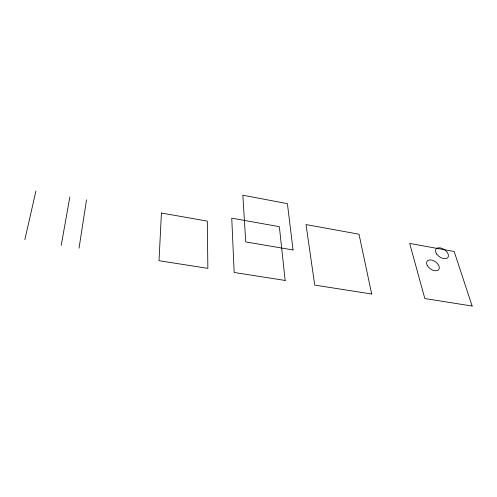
<?xml version="1.0" encoding="UTF-8"?>
<svg xmlns="http://www.w3.org/2000/svg" width="497" height="497" viewBox="0 0 497 497"><rect width="100%" height="100%" fill="white"/><g stroke="black" fill="none" stroke-linecap="round" stroke-linejoin="round"><path stroke-width="0.75" d="M79.035 248.177L86.509 199.856M61.224 245.388L69.866 196.93M24.85 239.691L35.927 190.96M161.419 213.033L159.021 260.708L207.864 268.355L207.305 221.109L161.419 213.033M285.154 280.457L234.18 272.48L231.745 218.164L279.357 226.682L285.154 280.457M371.675 294.013L314.713 285.092L306.022 224.569L359.014 234.205L371.675 294.013M472.15 306.04L424.842 298.548L409.671 243.418L454.171 251.507L472.15 306.04M293.062 249.966L245.729 241.915L242.847 195.215L287.403 203.646L293.062 249.966M436.733 254.116A7.3 4.349 34.6 0 0 447.927 257.483A7.3 4.349 34.6 0 0 441.299 248.121A7.3 4.349 34.6 0 0 436.733 254.116M427.252 265.435A7.169 4.374 34.9 0 0 438.298 270.008A7.169 4.374 34.9 0 0 433.309 260.571A7.169 4.374 34.9 0 0 427.252 265.435"/></g></svg>
